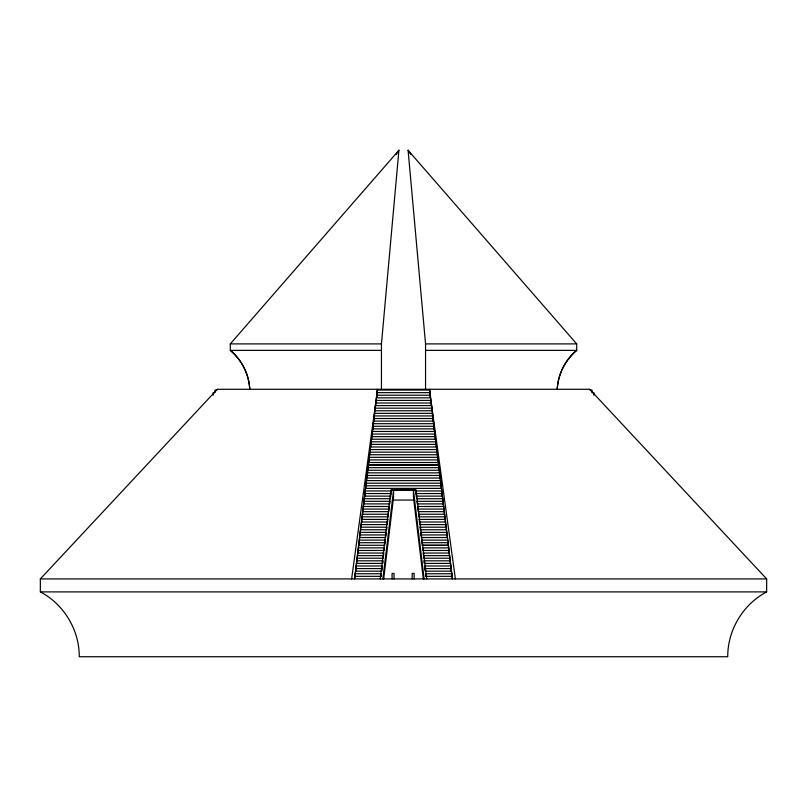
<?xml version="1.0" encoding="UTF-8"?>
<svg xmlns="http://www.w3.org/2000/svg" width="807" height="807" viewBox="0 0 807 807"><rect width="100%" height="100%" fill="white"/><g stroke="black" fill="none" stroke-linecap="round" stroke-linejoin="round"><path stroke-width="1.21" d="M213.179 395.238L213.179 392.656L214.198 392.656M214.975 392.666L214.985 390.063L216.801 390.063L217.335 389.287L589.665 389.287L766.65 578.922L766.65 591.894C743.076 604.251 727.551 630.126 727.743 656.737L79.257 656.737C79.449 630.126 63.924 604.251 40.35 591.894L40.35 578.922L217.335 389.287M355.272 573.747L355.453 571.164L381.65 571.164L382.094 566.847M354.828 576.339L381.025 576.339L381.207 573.747M355.584 571.164L356.089 565.989L382.276 565.989M356.21 565.989L356.714 560.815L382.901 560.815L382.589 563.397L356.401 563.397M356.835 560.815L357.027 558.222L383.214 558.222M357.148 558.222L357.34 555.64L383.527 555.64L383.718 553.047M357.461 555.64L357.965 550.465L384.152 550.465L384.465 547.872L358.278 547.872L358.086 550.465M358.399 547.872L358.59 545.29L384.778 545.29M358.712 545.29L358.903 542.707L385.09 542.707L385.282 540.115L359.216 540.115L359.024 542.707M359.962 534.94L360.154 532.358L386.341 532.368M360.588 529.775L386.654 529.775L386.967 527.193L360.779 527.183L360.154 532.358M387.279 524.6L361.092 524.59L360.779 527.183M361.092 524.59L361.405 522.008L387.592 522.008L387.784 519.415M361.526 522.008L362.03 516.833L388.217 516.833L388.409 514.241M362.151 516.833L362.656 511.658L388.843 511.658M362.777 511.658L362.968 509.076L389.156 509.076L389.347 506.483M363.089 509.076L363.281 506.483L389.468 506.493M364.028 501.308L364.209 498.726L390.406 498.726M364.34 498.726L364.532 496.134L390.719 496.134M364.653 496.134L365.147 490.959L391.597 490.959M365.591 488.376L365.773 485.784L441.227 485.784L441.409 488.376M365.904 485.784L366.398 480.609L440.602 480.609L441.096 485.784M366.529 480.609L366.711 478.026L440.289 478.026L440.471 480.609M367.467 472.852L367.649 470.269L439.351 470.269L439.533 472.852M368.718 462.502L368.9 459.919L438.1 459.919L438.907 467.677M438.1 459.919L437.787 457.327L369.213 457.327L368.9 459.919M437.787 457.327L437.475 454.745L369.525 454.745L369.213 457.327M370.282 449.57L370.463 446.977L436.537 446.977L436.718 449.57M370.595 446.977L371.089 441.812L435.911 441.812L436.405 446.977M371.22 441.812L371.402 439.22L435.598 439.22L435.78 441.812M371.533 439.22L371.714 436.637L435.286 436.637L435.467 439.22M371.835 436.637L372.34 431.463L434.66 431.463L435.165 436.637M372.461 431.463L372.652 428.87L434.348 428.87L434.539 431.463M372.773 428.87L372.965 426.288L434.035 426.288L434.227 428.87M373.086 426.288L373.591 421.113L433.409 421.113L433.914 426.288M373.712 421.113L373.903 418.52L433.097 418.52L433.409 421.113M374.024 418.52L374.216 415.938L432.784 415.938L432.976 418.52M374.337 415.938L374.841 410.763L432.159 410.763L432.663 415.938M375.275 408.181L375.78 403.006L431.22 403.006L431.725 408.181M376.213 400.413L376.405 397.831L430.595 397.831L430.787 400.413M381.65 571.164L381.842 568.572M382.589 563.397L382.78 560.815M383.275 557.365L383.406 555.64M384.152 550.465L384.344 547.872M384.838 544.432L384.969 542.707M386.15 533.215L386.028 534.94L359.841 534.94L359.337 540.115M387.34 523.733L387.471 522.008M388.903 510.801L389.035 509.076M389.963 501.308L389.781 503.901L363.594 503.901M390.467 497.858L390.901 493.551M367.78 470.269L367.962 467.677L439.038 467.677L439.22 470.269M368.093 467.677L368.274 465.094L438.726 465.094M368.274 465.094L368.587 462.502L438.413 462.502M455.38 578.922L429.435 389.287L430.474 397.831L429.97 392.656L377.03 392.656L376.526 397.831L377.565 389.287L351.62 578.922M385.776 536.675L385.907 534.94M381.449 389.287L381.449 343.893L398.91 150.263L230.308 343.893L230.308 350.379A54.533 54.533 0 0 1 249.767 389.287C249 374.367 241.797 359.942 230.308 350.379L381.449 350.379M359.549 538.4L354.646 578.922L355.141 573.747L381.338 573.747L381.025 576.339M361.102 525.468L359.529 537.533L385.716 537.543M361.213 524.6L365.168 491.826M366.731 478.884L365.278 490.959L365.46 488.376L441.54 488.376L441.722 490.959L440.269 478.884M374.549 414.213L366.842 478.026L367.336 472.852L439.664 472.852L440.158 478.026L432.451 414.213M380.268 578.922L391.032 489.829L415.968 489.829L426.732 578.922M382.871 578.922L393.564 490.394L393.564 497.082L383.678 578.922M396.217 154.49L398.91 150.263M429.97 392.656L429.657 390.063L377.343 390.063L377.03 392.656M449.539 555.64L448.722 547.872L422.535 547.882L422.848 550.465L449.035 550.465M434.852 434.055L372.148 434.055M437.041 452.162L369.959 452.162M437.475 454.745L436.849 449.57L370.151 449.57L369.525 454.745M419.216 519.415L419.66 523.733M441.833 491.826L445.787 524.59L444.97 516.833L418.783 516.833L418.591 514.241M447.663 540.125L421.597 540.125L422.162 544.432M421.91 542.707L448.097 542.707L448.722 547.872M448.097 542.707L447.471 537.533L421.284 537.533M422.535 547.882L422.848 550.465M592.802 392.656L593.821 392.656L593.821 395.238M230.308 343.893L381.449 343.893M576.692 343.893L408.09 150.263L425.551 343.893L576.692 343.893L576.692 350.379A54.533 54.533 0 0 0 557.234 389.287C558 374.367 565.203 359.942 576.692 350.379L425.551 350.379M376.718 395.238L430.282 395.238M375.467 405.588L431.533 405.588M374.529 413.345L432.471 413.345M373.278 423.695L433.722 423.695M370.776 444.395L436.224 444.395M368.396 465.104L438.605 465.104M367.024 475.444L439.976 475.444M366.085 483.201L440.915 483.201M415.403 490.959L441.853 490.959L442.347 496.134M364.835 493.551L391.032 493.551M415.968 493.551L442.165 493.551M416.594 498.726L442.791 498.726L442.972 501.308M392.242 500.058L414.758 500.058M390.094 501.308L363.896 501.308L363.281 506.483M416.906 501.308L443.104 501.308L443.598 506.483M443.416 503.901L417.219 503.901L417.037 501.308M417.532 506.483L443.729 506.483L443.911 509.076M418.157 511.658L444.344 511.658M362.343 514.241L388.53 514.241M418.47 514.241L444.657 514.241L444.849 516.833M361.718 519.415L387.905 519.415M419.095 519.415L445.282 519.415M419.408 522.018L445.595 522.008M419.721 524.59L445.908 524.59L446.1 527.183M420.033 527.183L446.221 527.183L446.412 529.765M420.659 532.358L446.846 532.358M420.972 534.94L447.159 534.94L447.35 537.533L445.888 525.458M422.343 545.29L448.41 545.29M422.222 545.3L448.288 545.3M357.652 553.047L383.839 553.047M423.161 553.067L449.348 553.047M423.786 558.222L449.973 558.222M450.477 563.397L450.286 560.815L424.099 560.815L424.411 563.397L450.599 563.397L451.103 568.572M424.724 565.989L450.911 565.989M355.776 568.572L381.963 568.572M424.906 566.847L425.037 568.572L451.224 568.572L451.416 571.164M425.037 568.572L425.35 571.164L451.537 571.164L452.041 576.339M451.849 573.747L425.662 573.747L425.975 576.339L452.162 576.339L452.354 578.922L447.451 538.39M40.35 578.922L766.65 578.922M40.35 591.894L766.65 591.894M589.665 389.287L590.199 390.063L592.015 390.063L592.025 392.666M408.09 150.263L410.783 154.49M424.129 578.922L413.436 490.394L413.436 497.082L423.322 578.922M450.165 560.815L449.66 555.64L423.473 555.64L423.282 553.047M447.038 534.94L446.533 529.765L420.346 529.765L420.154 527.183M444.536 514.241L444.042 509.076L417.844 509.076L417.663 506.483M442.66 498.726L442.478 496.134L416.281 496.134L416.099 493.551M433.097 418.52L433.288 421.113M425.783 573.747L425.975 576.339M425.158 568.572L425.35 571.164M424.22 560.815L424.411 563.397M423.594 555.64L423.725 557.365M420.851 533.215L421.224 536.665M417.965 509.076L418.097 510.801M416.412 496.134L416.533 497.858M425.551 343.893L425.551 389.287M416.008 494.106L416.008 490.394L390.992 490.394L390.992 494.106M414.132 578.922L414.132 573.424L412.185 573.424L412.185 578.922M394.028 578.922L394.028 573.424L392.091 573.424L392.091 578.922M375.154 408.181L374.962 410.763L376.092 400.413L430.908 400.413L432.038 410.763L431.846 408.181L375.154 408.181"/></g></svg>
